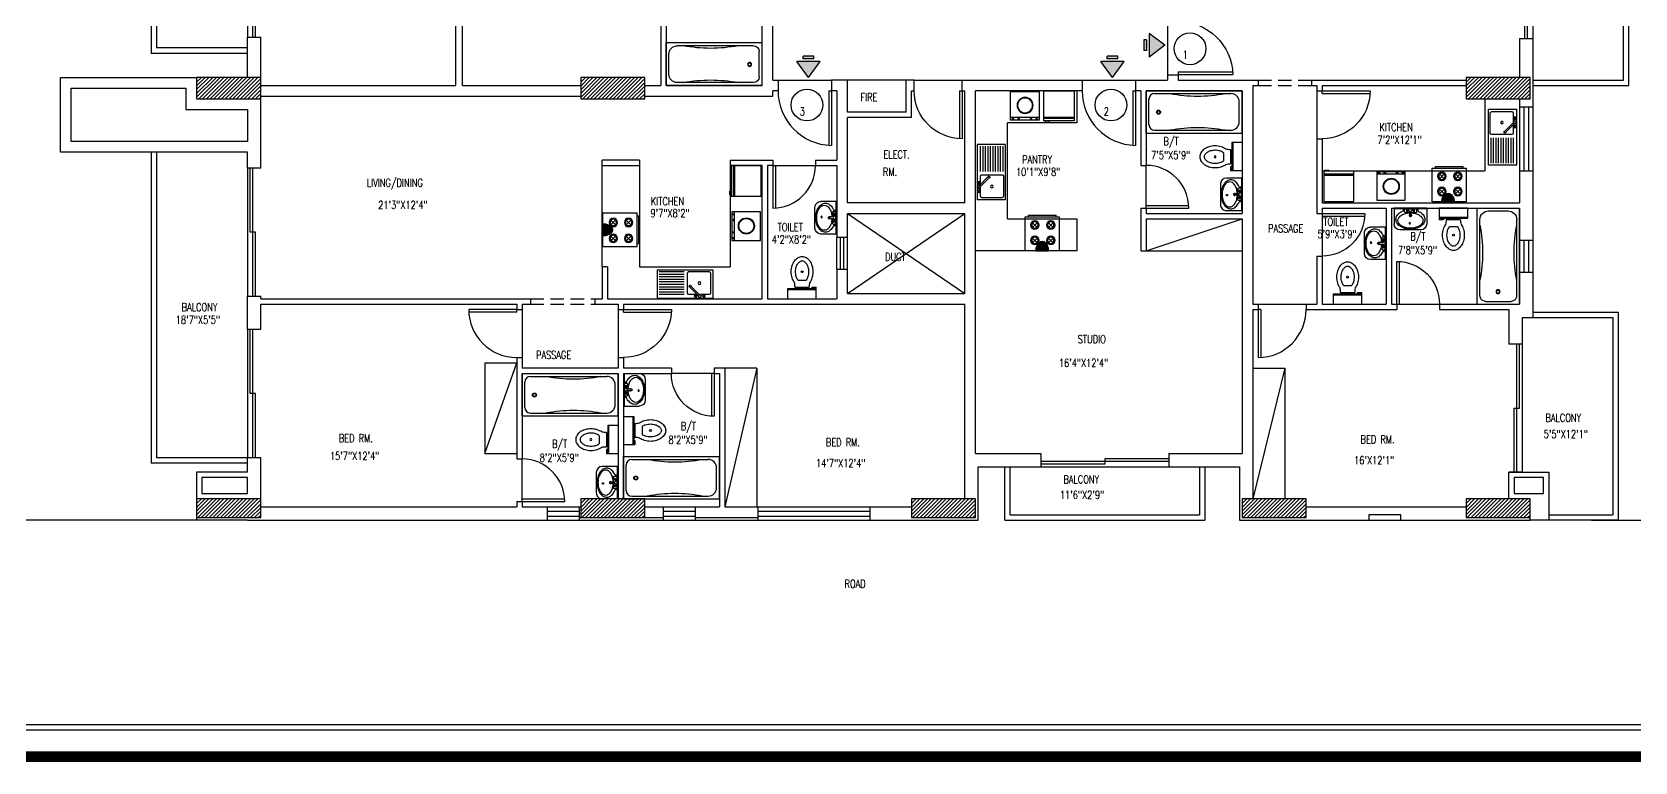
# Model space of a CAD drawing. Extents: x 5706208 to 5786773, y -2031603 to -1909573.
# Drawn here: x 5729754 to 5759804, y -1966603 to -1952926 of the extents above; entities that cross this region are included whole.
import ezdxf

# ---------------------------------------------------------------- set-up
doc = ezdxf.new("R2010")
doc.units = 0
doc.header["$LTSCALE"] = 1000
doc.header["$MEASUREMENT"] = 0
doc.linetypes.add('HIDDEN', pattern=[0.375, 0.25, -0.125])
doc.layers.get('0').update_dxf_attribs({"linetype": 'CONTINUOUS'})
for name, color, linetype in [('DOOR', 3, 'CONTINUOUS'), ('E-LIGHTING', 7, 'CONTINUOUS'), ('E-POWER', 7, 'CONTINUOUS'), ('FIXTURES', 8, 'CONTINUOUS'), ('HATCH', 254, 'CONTINUOUS'), ('STR - COLUMN', 4, 'CONTINUOUS'), ('TEXT', 2, 'CONTINUOUS'), ('WALL', 7, 'CONTINUOUS'), ('WIN', 3, 'CONTINUOUS')]:
    doc.layers.add(name, color=color, linetype=linetype)
doc.styles.add('TNR', font='romant.shx', dxfattribs={"width": 0.8})

# ---------------------------------------------------------------- blocks, each defined once
blk = doc.blocks.new('4')
at = {"color": 1}
blk.add_line((137265, 121732), (138015, 121732), dxfattribs=at)
at = {"layer": 'WIN'}
for p, q in [((137215, 121732), (137265, 121732)), ((137215, 121732), (137215, 120932)), ((137265, 121732), (137265, 120934))]:
    blk.add_line(p, q, dxfattribs=at)
blk.add_arc((137215, 121732), 800, 270, 0, dxfattribs=at)
blk = doc.blocks.new('3')
at = {"layer": 'WIN'}
for p, q in [((131530, 59527), (130630, 59527)), ((131530, 59477), (131530, 59527)), ((131530, 59477), (130631, 59477))]:
    blk.add_line(p, q, dxfattribs=at)
blk.add_arc((131530, 59527), 900, 180, 270, dxfattribs=at)
blk = doc.blocks.new('2')
at = {"layer": 'WIN'}
for p, q in [((135430, 69027), (134405, 69027)), ((135430, 69077), (134407, 69077)), ((135430, 69077), (135430, 69027))]:
    blk.add_line(p, q, dxfattribs=at)
blk.add_arc((135430, 69002), 1025, 90, 178.6024, dxfattribs=at)
blk = doc.blocks.new('A$C185C11D3')
at = {"layer": 'FIXTURES'}
for p, q in [((0, 68, 50), (0, 0, 50)), ((0, 68, 50), (30, 68, 50)), ((2, 62, 50), (2, 8, 50)), ((6, 66, 50), (24, 66, 50)), ((28, 62, 50), (28, 8, 50)), ((30, 68, 50), (30, 0, 50)), ((0, 0, 50), (30, 0, 50)), ((8, 2, 50), (22, 2, 50))]:
    blk.add_line(p, q, dxfattribs=at)
for radius in [1.42, 1.1]:
    blk.add_circle((14.8, 59.2, 50), radius, dxfattribs=at)
for centre, radius, start, end in [((6, 62, 50), 4, 90, 180), ((24, 62, 50), 4, 0, 90), ((-100.8, 31.6, 50), 104.6, 349.2564, 10.7436), ((130.8, 31.6, 50), 104.6, 169.2564, 190.7436), ((8, 8, 50), 6, 180, 270), ((22, 8, 50), 6, 270, 0)]:
    blk.add_arc(centre, radius, start, end, dxfattribs=at)
blk = doc.blocks.new('LAV-S')
for p, q in [((-293, 0), (293, 0)), ((-293, 0), (-293, -284)), ((293, 0), (293, -284)), ((-293, -13), (293, -13)), ((-46, -50), (-75, -50)), ((-61, -35), (-61, -65)), ((-36, -40), (-36, -19)), ((-15, -66), (-15, -59)), ((14, -66), (14, -59)), ((36, -40), (36, -19)), ((45, -50), (75, -50)), ((60, -35), (60, -65)), ((-185, -392), (185, -392))]:
    blk.add_line(p, q)
for points in [[(-138, -55, 0.039711), (-178, -75, 0.107049), (-240, -134, 0.150029), (-261, -203, 0.150029), (-240, -272, 0.107049), (-178, -331, 0.075298), (-99, -365, 0.06206), (0, -377, 0.06206), (99, -365, 0.075298), (178, -331, 0.107049), (240, -272, 0.150029), (261, -203, 0.150029), (240, -134, 0.107049), (178, -75, 0.045264), (132, -52, 0.053604)], [(-12, -86, 0.053604), (-90, -97, 0.075298), (-159, -126, 0.107049), (-211, -175, 0.150029), (-225, -223, 0.150029), (-211, -272, 0.107049), (-159, -321, 0.075298), (-90, -350, 0.06206), (0, -361, 0.06206), (90, -350, 0.075298), (159, -321, 0.107049), (210, -272, 0.150029), (225, -223, 0.150029), (210, -175, 0.107049), (159, -126, 0.075298), (90, -97, 0.053604), (12, -86, 0.06206)], [(-138, -55), (-138, -37, -0.161372), (-129, -13)], [(-14, -79), (-96, -79, -0.414214), (-116, -59), (-116, -39, -0.414214), (-96, -19), (90, -19, -0.414214), (110, -39)], [(110, -39), (110, -59, -0.414214), (90, -79), (13, -79, -0.414214)], [(123, -13, -0.161372), (132, -37, -0.414214)], [(132, -37), (132, -52, -0.414214)]]:
    blk.add_lwpolyline(points, format="xyb")
for centre, radius in [((-61, -50), 19.1), ((-61, -50), 14.8), ((0, -136), 14.8), ((13, -273), 12.4), ((60, -50), 19.1), ((60, -50), 14.8)]:
    blk.add_circle(centre, radius)
for centre, radius, start, end in [((-185, -284), 108, 180, 270), ((-37, -62), 22.2, 350.7967, 89.2835), ((-267, -84), 253, 348.1551, 4.1275), ((0, -136), 19.1, 157.9645, 22.0355), ((267, -84), 253, 175.8725, 191.8449), ((36, -62), 22.2, 90.7165, 189.2033), ((185, -284), 108, 270, 0)]:
    blk.add_arc(centre, radius, start, end)
blk = doc.blocks.new('A$C456860CD')
at = {"layer": 'FIXTURES'}
for p, q in [((7.1, 13.3, 50), (12.9, 13.3, 50)), ((0, 0, 50), (0, 7.3, 50)), ((0, 7.3, 50), (20, 7.3, 50)), ((0, 6.7, 50), (20, 6.7, 50)), ((0, 0, 50), (20, 0, 50)), ((4.9, 8.2, 50), (15.1, 8.2, 50)), ((17.1, 8.2, 50), (20, 8.2, 50)), ((17.1, 7.7, 50), (17.1, 8.2, 50)), ((17.1, 7.7, 50), (20, 7.7, 50)), ((20, 7.7, 50), (20, 8.2, 50)), ((20, 0, 50), (20, 7.3, 50))]:
    blk.add_line(p, q, dxfattribs=at)
at = {"layer": 'FIXTURES', "elevation": 50}
for points in [[(4.6, 11.5, -0.082549), (3, 14.9, -0.071279), (2.3, 19.2, -0.071279), (3, 23.5, -0.082773), (4.6, 26.8, -0.106766), (7.2, 29.2, -0.133376), (10, 30, -0.133376), (12.8, 29.2, -0.106766), (15.4, 26.8, -0.082773), (17, 23.5, -0.071279), (17.7, 19.2, -0.071279), (17, 14.9, -0.082549), (15.4, 11.5, -0.106766)], [(7.1, 13.3, -0.082549), (5.9, 15.7, -0.071279), (5.4, 19.2, -0.071279), (5.9, 22.6, -0.082773), (7.1, 25, -0.106766), (8.8, 26.6, -0.133376), (10, 26.9, -0.133376), (11.2, 26.6, -0.106766), (12.9, 25, -0.082773), (14.1, 22.6, -0.071279), (14.6, 19.2, -0.071279), (14.1, 15.7, -0.082549), (12.9, 13.3, -0.082549)]]:
    blk.add_lwpolyline(points, format="xyb", dxfattribs=at)
at = {"layer": 'FIXTURES'}
blk.add_circle((10, 19.2, 50), 0.682, dxfattribs=at)
for centre, radius, start, end in [((-11.4, 8.1, 50), 16.4, 0.357, 11.9908), ((31.4, 8.1, 50), 16.4, 168.0092, 179.643), ((16.6, 7.8, 50), 0.527, 260.8802, 343.437), ((18.5, 7.8, 50), 0.527, 196.563, 279.1198)]:
    blk.add_arc(centre, radius, start, end, dxfattribs=at)
blk = doc.blocks.new('A$C556A3EF4')
at = {"layer": 'FIXTURES', "linetype": 'Continuous'}
for p, q in [((0, 21.8), (0, 2.2)), ((1.2, 21.8), (0, 21.8)), ((4.9, 19.3), (9.2, 15)), ((4.9, 15), (9.2, 19.3)), ((15.7, 19.3), (20, 15)), ((15.7, 15), (20, 19.3)), ((1.2, 2.2), (0, 2.2)), ((4.9, 8), (9.2, 3.8)), ((4.9, 3.8), (9.2, 8)), ((15.7, 8), (20, 3.8)), ((15.7, 3.8), (20, 8))]:
    blk.add_line(p, q, dxfattribs=at)
blk.add_lwpolyline([(1.2, 24), (1.2, 0), (25.2, 0), (25.2, 24)], close=True, dxfattribs=at)
for centre, radius in [((7, 17.2), 3), ((7, 17.2), 2.24), ((17.8, 17.2), 3), ((17.8, 17.2), 2.24), ((7, 5.9), 3), ((7, 5.9), 2.24), ((17.8, 5.9), 3), ((17.8, 5.9), 2.24)]:
    blk.add_circle(centre, radius, dxfattribs=at)
blk = doc.blocks.new('FRIDGE')
at = {"color": 0}
for p, q in [((-550, 600), (-550, 0)), ((-550, 575), (-525, 575)), ((-525, 600), (-525, 0)), ((-550, 25), (-525, 25))]:
    blk.add_line(p, q, dxfattribs=at)
blk.add_lwpolyline([(-600, 575), (-625, 575), (-625, 500), (-600, 500)], dxfattribs=at)
blk.add_lwpolyline([(-600, 600), (0, 600), (0, 0), (-600, 0)], close=True, dxfattribs=at)
blk = doc.blocks.new('WM')
at = {"layer": 'FIXTURES', "color": 0}
blk.add_line((110, 115), (681, 115), dxfattribs=at)
blk.add_lwpolyline([(681, 65), (681, 635), (110, 635), (110, 65)], close=True, dxfattribs=at)
for centre, radius in [((390, 357), 160), ((390, 357), 148), ((158, 88), 15.9), ((272, 88), 15.9), ((519, 88), 15.9), ((633, 88), 15.9)]:
    blk.add_circle(centre, radius, dxfattribs=at)
blk = doc.blocks.new('KS-S')
at = {"color": 0}
for p, q in [((56, 612), (1161, 612)), ((56, 52), (56, 612)), ((593, 543), (91, 543)), ((593, 493), (91, 493)), ((593, 443), (91, 443)), ((593, 393), (91, 393)), ((593, 343), (91, 343)), ((658, 515), (658, 114)), ((851, 543), (686, 543)), ((870, 563), (702, 394)), ((891, 542), (724, 374)), ((840, 573), (797, 573)), ((819, 552), (819, 594)), ((1087, 543), (915, 543)), ((1006, 573), (964, 573)), ((985, 552), (985, 594)), ((1115, 114), (1115, 515)), ((1161, 52), (1161, 612)), ((56, 52), (1161, 52)), ((593, 293), (91, 293)), ((593, 243), (91, 243)), ((593, 193), (91, 193)), ((593, 143), (91, 143)), ((593, 93), (91, 93)), ((686, 86), (1087, 86))]:
    blk.add_line(p, q, dxfattribs=at)
for centre, radius in [((819, 573), 26.1), ((819, 573), 21.3), ((901, 573), 32.6), ((895, 317), 26.1), ((901, 573), 26.6), ((985, 573), 26.1), ((985, 573), 21.3)]:
    blk.add_circle(centre, radius, dxfattribs=at)
for centre, radius, start, end in [((686, 515), 28, 90, 180), ((709, 380), 21.7, 89.3249, 2.0537), ((709, 380), 15.7, 119.7441, 334.7167), ((1087, 515), 28, 0, 90), ((686, 114), 28, 180, 270), ((1087, 114), 28, 270, 0)]:
    blk.add_arc(centre, radius, start, end, dxfattribs=at)
blk = doc.blocks.new('20A-Flux Outlet')
at = {"layer": 'E-POWER', "linetype": 'Continuous'}
h = blk.add_hatch(color=210, dxfattribs=at)
edge = h.paths.add_edge_path()
edge.add_ellipse((0, 0), major_axis=(13.2, 0), ratio=0.656577, start_angle=120, end_angle=180)
edge.add_line((-13.2, 0), (-6.6, 0))
edge.add_line((-6.6, 0), (-6.6, 7.5))
edge = h.paths.add_edge_path()
edge.add_ellipse((0, 0), major_axis=(13.2, 0), ratio=0.656577, start_angle=90, end_angle=120)
edge.add_line((-6.6, 7.5), (-6.6, 0))
edge.add_line((-6.6, 0), (0, 0))
edge.add_line((0, 0), (0, 8.7))
edge = h.paths.add_edge_path()
edge.add_line((0, 0), (-6.6, 0))
edge.add_line((-6.6, 0), (-6.6, -7.5))
edge.add_ellipse((0, 0), major_axis=(13.2, 0), ratio=0.656577, start_angle=240, end_angle=270)
edge.add_line((0, -8.7), (0, 0))
edge = h.paths.add_edge_path()
edge.add_line((-6.6, 0), (-13.2, 0))
edge.add_ellipse((0, 0), major_axis=(13.2, 0), ratio=0.656577, start_angle=180, end_angle=240)
edge.add_line((-6.6, -7.5), (-6.6, 0))
at = {"layer": 'E-POWER', "color": 210, "linetype": 'Continuous'}
blk.add_line((0, -8.7), (0, 8.7), dxfattribs=at)
at = {"layer": 'E-POWER', "color": 210, "linetype": 'Continuous', "extrusion": (0, 0, -1)}
blk.add_ellipse((0, 0), major_axis=(13.2, 0), ratio=0.656577, start_param=1.570796, end_param=4.712389, dxfattribs=at)

msp = doc.modelspace()

# ---------------------------------------------------------------- hatches: boundary and pattern name
at = {"layer": 'STR - COLUMN'}
h = msp.add_hatch(dxfattribs=at)
h.set_pattern_fill('ANSI31', color=8, scale=400)
h.set_pattern_definition([(45, (382226.04, -396113.856), (-35.35533906, 35.35533906), [])])
h.paths.add_polyline_path([(5732839.5, -1954174.8), (5732839.5, -1953774.8), (5734039.5, -1953774.8), (5734039.5, -1954174.8)])
h = msp.add_hatch(dxfattribs=at)
h.set_pattern_fill('ANSI31', color=8, scale=400)
h.set_pattern_definition([(45, (389426.04, -396117.8), (-35.35533906, 35.35533906), [])])
h.paths.add_polyline_path([(5740039.5, -1954178.7), (5740039.5, -1953778.7), (5741239.5, -1953778.7), (5741239.5, -1954178.7)])
h = msp.add_hatch(dxfattribs=at)
h.set_pattern_fill('ANSI31', color=8, scale=400)
h.set_pattern_definition([(45, (406026.04, -396113.856), (-35.35533906, 35.35533906), [])])
h.paths.add_polyline_path([(5756639.5, -1954174.8), (5756639.5, -1953774.8), (5757839.5, -1953774.8), (5757839.5, -1954174.8)])
h = msp.add_hatch(dxfattribs=at)
h.set_pattern_fill('ANSI31', color=8, scale=400)
h.set_pattern_definition([(45, (382226.04, -404013.856), (-35.35533906, 35.35533906), [])])
h.paths.add_polyline_path([(5732839.5, -1962024.8), (5732839.5, -1961674.8), (5734039.5, -1961674.8), (5734039.5, -1962024.8)])
h = msp.add_hatch(dxfattribs=at)
h.set_pattern_fill('ANSI31', color=8, scale=400)
h.set_pattern_definition([(45, (389426.04, -404013.856), (-35.35533906, 35.35533906), [])])
h.paths.add_polyline_path([(5740039.5, -1962024.8), (5740039.5, -1961674.8), (5741239.5, -1961674.8), (5741239.5, -1962024.8)])
h = msp.add_hatch(dxfattribs=at)
h.set_pattern_fill('ANSI31', color=8, scale=400)
h.set_pattern_definition([(45, (395626.04, -404013.856), (-35.35533906, 35.35533906), [])])
h.paths.add_polyline_path([(5746239.5, -1962024.8), (5746239.5, -1961674.8), (5747439.5, -1961674.8), (5747439.5, -1962024.8)])
h = msp.add_hatch(dxfattribs=at)
h.set_pattern_fill('ANSI31', color=8, scale=400)
h.set_pattern_definition([(45, (401826.04, -404013.856), (-35.35533906, 35.35533906), [])])
h.paths.add_polyline_path([(5752439.5, -1962024.8), (5752439.5, -1961674.8), (5753639.5, -1961674.8), (5753639.5, -1962024.8)])
h = msp.add_hatch(dxfattribs=at)
h.set_pattern_fill('ANSI31', color=8, scale=400)
h.set_pattern_definition([(45, (406026.04, -404013.856), (-35.35533906, 35.35533906), [])])
h.paths.add_polyline_path([(5756639.5, -1962024.8), (5756639.5, -1961674.8), (5757839.5, -1961674.8), (5757839.5, -1962024.8)])
at = {"layer": 'WIN'}
h = msp.add_hatch(color=8, dxfattribs=at)
h.paths.add_polyline_path([(5750987.1, -1953172.7), (5750694.6, -1952951.4), (5750694.6, -1953393.9)])
h.paths.add_polyline_path([(5750644.6, -1953272.7), (5750644.6, -1953072.7), (5750594.6, -1953072.7), (5750594.6, -1953272.7)])
h = msp.add_hatch(color=8, dxfattribs=at)
h.paths.add_polyline_path([(5744309.3, -1953772.3), (5744530.6, -1953479.8), (5744088.1, -1953479.8)])
h.paths.add_polyline_path([(5744209.3, -1953429.8), (5744409.3, -1953429.8), (5744409.3, -1953379.8), (5744209.3, -1953379.8)])
h = msp.add_hatch(color=8, dxfattribs=at)
h.paths.add_polyline_path([(5750009.3, -1953772.3), (5750230.6, -1953479.8), (5749788.1, -1953479.8)])
h.paths.add_polyline_path([(5749909.3, -1953429.8), (5750109.3, -1953429.8), (5750109.3, -1953379.8), (5749909.3, -1953379.8)])

# ---------------------------------------------------------------- linework, layer by layer
at = {"color": 8}
for p, q in [((5759589.5, -1953824.8), (5759589.5, -1949874.8)), ((5759689.5, -1953924.8), (5759689.5, -1949874.8)), ((5731989.5, -1950124.8), (5731989.5, -1953324.7)), ((5732089.5, -1950124.8), (5732089.5, -1953224.7)), ((5751039.5, -1952724.8), (5751039.5, -1953724.8)), ((5733789.5, -1953224.7), (5732089.5, -1953224.7)), ((5733789.5, -1953324.7), (5731989.5, -1953324.7)), ((5757889.5, -1953824.8), (5759589.5, -1953824.8)), ((5757889.5, -1953924.8), (5759689.5, -1953924.8)), ((5731989.5, -1955174.8), (5731989.5, -1961001.5)), ((5732089.5, -1955174.8), (5732089.5, -1960901.5)), ((5757889.5, -1958174.8), (5759489.5, -1958174.8)), ((5757889.5, -1958274.8), (5759389.5, -1958274.8)), ((5759389.5, -1958274.8), (5759389.5, -1961974.8)), ((5759489.5, -1958174.8), (5759489.5, -1962074.8)), ((5733789.5, -1961001.5), (5731989.5, -1961001.5)), ((5733789.5, -1960901.5), (5732089.5, -1960901.5)), ((5747989.5, -1962074.8), (5747989.5, -1961074.8)), ((5748089.5, -1961974.8), (5748089.5, -1961074.8)), ((5751639.5, -1961074.8), (5751639.5, -1961974.8)), ((5751739.5, -1961074.8), (5751739.5, -1962074.8)), ((5747989.5, -1962074.8), (5751739.5, -1962074.8)), ((5748089.5, -1961974.8), (5751639.5, -1961974.8)), ((5758189.5, -1961974.8), (5759389.5, -1961974.8)), ((5759489.5, -1962074.8), (5758189.5, -1962074.8))]:
    msp.add_line(p, q, dxfattribs=at)
at = {"color": 3, "linetype": 'Continuous'}
msp.add_line((5706910, -1965900.4), (5775736.2, -1965900.4), dxfattribs=at)
at = {"color": 7, "linetype": 'Continuous', "const_width": 200.7}
msp.add_lwpolyline([(5706308.1, -1966502.3), (5786672.2, -1966502.3), (5786672.2, -1909673.4), (5706308.1, -1909673.4)], close=True, dxfattribs=at)
at = {"color": 3, "linetype": 'Continuous'}
msp.add_lwpolyline([(5706809.7, -1966000.7), (5786170.5, -1966000.7), (5786170.5, -1910175.1), (5706809.7, -1910175.1)], close=True, dxfattribs=at)
at = {"color": 8}
for centre in [(5751463.3, -1953238.9), (5744280.9, -1954293.1), (5749980.9, -1954293.1)]:
    msp.add_circle(centre, 298.4, dxfattribs=at)
at = {"layer": 'HATCH', "color": 41, "true_color": 0xffd4a8}
for p, q in [((5753839.5, -1954024.8), (5753839.5, -1954924.8)), ((5752739.5, -1958024.8), (5753639.5, -1958024.8))]:
    msp.add_line(p, q, dxfattribs=at)
at = {"layer": 'HATCH', "color": 51, "true_color": 0xf6f5b1}
for p, q in [((5738939.5, -1958124.8), (5738939.5, -1959024.8)), ((5740739.5, -1958124.8), (5740739.5, -1959024.8))]:
    msp.add_line(p, q, dxfattribs=at)
at = {"layer": 'STR - COLUMN', "ltscale": 0.1}
for points in [[(5734039.5, -1953774.8), (5732839.5, -1953774.8), (5732839.5, -1954174.8), (5734039.5, -1954174.8), (5734039.5, -1953774.8)], [(5741239.5, -1953778.7), (5740039.5, -1953778.7), (5740039.5, -1954178.7), (5741239.5, -1954178.7), (5741239.5, -1953778.7)], [(5757839.5, -1953774.8), (5756639.5, -1953774.8), (5756639.5, -1954174.8), (5757839.5, -1954174.8), (5757839.5, -1953774.8)], [(5734039.5, -1961674.8), (5732839.5, -1961674.8), (5732839.5, -1962024.8), (5734039.5, -1962024.8), (5734039.5, -1961674.8)], [(5741239.5, -1961674.8), (5740039.5, -1961674.8), (5740039.5, -1962024.8), (5741239.5, -1962024.8), (5741239.5, -1961674.8)], [(5747439.5, -1961674.8), (5746239.5, -1961674.8), (5746239.5, -1962024.8), (5747439.5, -1962024.8), (5747439.5, -1961674.8)], [(5753639.5, -1961674.8), (5752439.5, -1961674.8), (5752439.5, -1962024.8), (5753639.5, -1962024.8), (5753639.5, -1961674.8)], [(5757839.5, -1961674.8), (5756639.5, -1961674.8), (5756639.5, -1962024.8), (5757839.5, -1962024.8), (5757839.5, -1961674.8)]]:
    msp.add_lwpolyline(points, dxfattribs=at)
at = {"layer": 'WALL', "color": 8}
for p, q in [((5757889.5, -1949874.8), (5757889.5, -1954324.8)), ((5737696.5, -1953924.8), (5737696.5, -1950124.8)), ((5737823.5, -1953924.8), (5737823.5, -1950124.8)), ((5733789.5, -1950624.7), (5733789.5, -1953024.7)), ((5741539.5, -1951324.8), (5741539.5, -1953924.8)), ((5741639.5, -1951424.8), (5741639.5, -1953924.8)), ((5743439.5, -1953924.8), (5743439.5, -1951424.8)), ((5743639.5, -1953824.8), (5743639.5, -1951224.8)), ((5733789.5, -1953024.7), (5734039.5, -1953024.7)), ((5733789.5, -1953774.8), (5733789.5, -1953024.7)), ((5734039.5, -1955474.8), (5734039.5, -1953024.7)), ((5757639.5, -1953049.8), (5757639.5, -1953774.8)), ((5757639.5, -1953049.8), (5757889.5, -1953049.8)), ((5743639.5, -1953824.8), (5743739.5, -1953824.8)), ((5743739.5, -1953824.8), (5743739.5, -1954024.8)), ((5743739.5, -1953824.8), (5744739.5, -1953824.8)), ((5744739.5, -1953824.8), (5744739.5, -1954024.8)), ((5745039.5, -1953824.8), (5744739.5, -1953824.8)), ((5745039.5, -1954424.8), (5745039.5, -1953824.8)), ((5746139.5, -1953824.8), (5745039.5, -1953824.8)), ((5746289.5, -1953824.8), (5746139.5, -1953824.8)), ((5746139.5, -1954424.8), (5746139.5, -1953824.8)), ((5746289.5, -1954024.8), (5746289.5, -1953824.8)), ((5746289.5, -1953824.8), (5747189.5, -1953824.8)), ((5747189.5, -1954024.8), (5747189.5, -1953824.8)), ((5747189.5, -1953824.8), (5749439.5, -1953824.8)), ((5749439.5, -1953824.8), (5749439.5, -1954024.8)), ((5749439.5, -1953824.8), (5750439.5, -1953824.8)), ((5750439.5, -1953824.8), (5750439.5, -1954024.8)), ((5750439.5, -1953824.8), (5751039.5, -1953824.8)), ((5751039.5, -1953724.8), (5751239.5, -1953724.8)), ((5751039.5, -1953724.8), (5751039.5, -1953824.8)), ((5751239.5, -1953724.8), (5751239.5, -1953824.8)), ((5751239.5, -1953824.8), (5752739.5, -1953824.8)), ((5752739.5, -1953824.8), (5752739.5, -1953924.8)), ((5753739.5, -1953824.8), (5753739.5, -1953924.8)), ((5753739.5, -1953824.8), (5756639.5, -1953824.8)), ((5734039.5, -1953924.8), (5737696.5, -1953924.8)), ((5734039.5, -1954124.8), (5740039.5, -1954124.8)), ((5737823.5, -1953924.8), (5740039.5, -1953924.8)), ((5741239.5, -1953924.8), (5741539.5, -1953924.8)), ((5741239.5, -1954124.8), (5743639.5, -1954124.8)), ((5741639.5, -1953924.8), (5743439.5, -1953924.8)), ((5743639.5, -1954124.8), (5743639.5, -1954024.8)), ((5743739.5, -1954024.8), (5743639.5, -1954024.8)), ((5744839.5, -1954024.8), (5744739.5, -1954024.8)), ((5744839.5, -1954024.8), (5744839.5, -1955324.8)), ((5746239.5, -1954024.8), (5746289.5, -1954024.8)), ((5746239.5, -1954524.8), (5746239.5, -1954024.8)), ((5747189.5, -1954024.8), (5747239.5, -1954024.8)), ((5747239.5, -1956124.8), (5747239.5, -1954024.8)), ((5747439.5, -1960824.8), (5747439.5, -1954024.8)), ((5749439.5, -1954024.8), (5747439.5, -1954024.8)), ((5749339.5, -1954024.8), (5749339.5, -1954624.8)), ((5750539.5, -1954024.8), (5750439.5, -1954024.8)), ((5750539.5, -1954024.8), (5750539.5, -1955424.8)), ((5750639.5, -1954024.8), (5750639.5, -1955424.8)), ((5752439.5, -1954024.8), (5750639.5, -1954024.8)), ((5752439.5, -1954024.8), (5752439.5, -1956324.8)), ((5752639.5, -1953924.8), (5752639.5, -1958024.8)), ((5752639.5, -1953924.8), (5752739.5, -1953924.8)), ((5753739.5, -1953924.8), (5753839.5, -1953924.8)), ((5753839.5, -1953924.8), (5753839.5, -1954024.8)), ((5753839.5, -1954024.8), (5753939.5, -1954024.8)), ((5753939.5, -1953924.8), (5753939.5, -1954024.8)), ((5753939.5, -1953924.8), (5756639.5, -1953924.8)), ((5746139.5, -1954424.8), (5745039.5, -1954424.8)), ((5756989.5, -1954174.8), (5756989.5, -1955524.8)), ((5757639.5, -1954174.8), (5757639.5, -1954324.8)), ((5757639.5, -1954324.8), (5757889.5, -1954324.8)), ((5746239.5, -1954524.8), (5745039.5, -1954524.8)), ((5745039.5, -1956124.8), (5745039.5, -1954524.8)), ((5748039.5, -1956424.8), (5748039.5, -1954624.8)), ((5749339.5, -1954624.8), (5748039.5, -1954624.8)), ((5753839.5, -1954924.8), (5753839.5, -1956324.8)), ((5753839.5, -1954924.8), (5753939.5, -1954924.8)), ((5753939.5, -1954924.8), (5753939.5, -1956124.8)), ((5733789.5, -1955474.8), (5733789.5, -1955174.8)), ((5741139.5, -1955324.8), (5740439.5, -1955324.8)), ((5740439.5, -1957324.8), (5740439.5, -1955324.8)), ((5741139.5, -1955324.8), (5741139.5, -1957324.8)), ((5742839.5, -1955324.8), (5743639.5, -1955324.8)), ((5742839.5, -1955324.8), (5742839.5, -1957324.8)), ((5743639.5, -1955324.8), (5743639.5, -1955424.8)), ((5744439.5, -1955324.8), (5744839.5, -1955324.8)), ((5744439.5, -1955324.8), (5744439.5, -1955424.8)), ((5734039.5, -1955474.8), (5733789.5, -1955474.8)), ((5734039.5, -1955474.8), (5733789.5, -1955474.8)), ((5733789.5, -1955474.8), (5733789.5, -1957874.8)), ((5740439.5, -1955424.8), (5741139.5, -1955424.8)), ((5743439.5, -1955424.8), (5742839.5, -1955424.8)), ((5743439.5, -1957924.8), (5743439.5, -1955424.8)), ((5743539.5, -1955424.8), (5743539.5, -1957924.8)), ((5743639.5, -1955424.8), (5743539.5, -1955424.8)), ((5744439.5, -1955424.8), (5744839.5, -1955424.8)), ((5744839.5, -1955424.8), (5744839.5, -1956774.5)), ((5750539.5, -1955424.8), (5750639.5, -1955424.8)), ((5753939.5, -1955524.8), (5756989.5, -1955524.8)), ((5757639.5, -1955524.8), (5757639.5, -1956124.8)), ((5757639.5, -1955524.8), (5757889.5, -1955524.8)), ((5757889.5, -1955524.8), (5757889.5, -1956824.8)), ((5747239.5, -1956124.8), (5745039.5, -1956124.8)), ((5750539.5, -1956224.8), (5750539.5, -1957024.8)), ((5750539.5, -1956224.8), (5750639.5, -1956224.8)), ((5750639.5, -1956224.8), (5750639.5, -1956324.8)), ((5753939.5, -1956124.8), (5757639.5, -1956124.8)), ((5753939.5, -1956224.8), (5755139.5, -1956224.8)), ((5753939.5, -1956224.8), (5753939.5, -1956324.8)), ((5755139.5, -1956224.8), (5755139.5, -1958024.8)), ((5755239.5, -1956224.8), (5757639.5, -1956224.8)), ((5755239.5, -1956224.8), (5755239.5, -1958024.8)), ((5757639.5, -1956224.8), (5757639.5, -1956824.8)), ((5745039.5, -1956774.5), (5745039.5, -1956324.8)), ((5745039.5, -1956324.8), (5747239.5, -1956324.8)), ((5745039.5, -1957824.3), (5747239.5, -1956324.8)), ((5745039.5, -1956324.8), (5747239.5, -1957824.8)), ((5747239.5, -1957824.8), (5747239.5, -1956324.8)), ((5748039.5, -1956424.8), (5749339.5, -1956424.8)), ((5749339.5, -1956424.8), (5749339.5, -1957024.8)), ((5750639.5, -1956324.8), (5752439.5, -1956324.8)), ((5750639.5, -1956424.8), (5750639.5, -1957024.8)), ((5750639.5, -1956424.8), (5752439.5, -1956424.8)), ((5750639.5, -1957024.8), (5752439.5, -1956424.8)), ((5752439.5, -1956424.8), (5752439.5, -1960824.8)), ((5753839.5, -1956324.8), (5753939.5, -1956324.8)), ((5745039.5, -1956774.5), (5744839.5, -1956774.5)), ((5757639.5, -1956824.8), (5757889.5, -1956824.8)), ((5749339.5, -1957024.8), (5747439.5, -1957024.8)), ((5750539.5, -1957024.8), (5752439.5, -1957024.8)), ((5753839.5, -1957124.8), (5753939.5, -1957124.8)), ((5753839.5, -1957124.8), (5753839.5, -1958024.8)), ((5753939.5, -1957124.8), (5753939.5, -1958024.8)), ((5740439.5, -1957324.8), (5740439.5, -1957924.8)), ((5740539.5, -1957324.8), (5740439.5, -1957324.8)), ((5740539.5, -1957324.8), (5740539.5, -1957924.8)), ((5741139.5, -1957324.8), (5742839.5, -1957324.8)), ((5744839.5, -1957374.5), (5744839.5, -1957924.3)), ((5745039.5, -1957374.5), (5744839.5, -1957374.5)), ((5745039.5, -1957824.3), (5745039.5, -1957374.5)), ((5757639.5, -1957424.8), (5757639.5, -1958024.8)), ((5757639.5, -1957424.8), (5757889.5, -1957424.8)), ((5757889.5, -1957424.8), (5757889.5, -1958274.8)), ((5733789.5, -1958501.5), (5733789.5, -1957874.8)), ((5733789.5, -1957874.8), (5734039.5, -1957874.8)), ((5734039.5, -1957924.8), (5734039.5, -1957874.8)), ((5734039.5, -1957924.8), (5739101.1, -1957924.8)), ((5734039.5, -1958501.5), (5734039.5, -1958024.8)), ((5734039.5, -1958024.8), (5738839.5, -1958024.8)), ((5738839.5, -1958024.8), (5738839.5, -1958124.8)), ((5738939.5, -1958024.8), (5738939.5, -1958124.8)), ((5738939.5, -1958024.8), (5739101.1, -1958024.8)), ((5739101.1, -1957924.8), (5739101.1, -1958024.8)), ((5740301.1, -1957924.8), (5740439.5, -1957924.8)), ((5740301.1, -1957924.8), (5740301.1, -1958024.8)), ((5740301.1, -1958024.8), (5740739.5, -1958024.8)), ((5740539.5, -1957924.8), (5743439.5, -1957924.8)), ((5740739.5, -1958024.8), (5740739.5, -1958124.8)), ((5740839.5, -1958024.8), (5747239.5, -1958024.8)), ((5740839.5, -1958024.8), (5740839.5, -1958124.8)), ((5743539.5, -1957924.8), (5744839, -1957924.8)), ((5744839, -1957924.8), (5744839.5, -1957924.3)), ((5745039.5, -1957824.3), (5745040, -1957824.8)), ((5745040, -1957824.8), (5747239.5, -1957824.8)), ((5747239.5, -1961674.8), (5747239.5, -1958024.8)), ((5752639.5, -1958024.8), (5752739.5, -1958024.8)), ((5752739.5, -1958024.8), (5752739.5, -1958124.8)), ((5753639.5, -1958024.8), (5753839.5, -1958024.8)), ((5753639.5, -1958024.8), (5753639.5, -1958124.8)), ((5753939.5, -1958024.8), (5755139.5, -1958024.8)), ((5755239.5, -1958024.8), (5755339.5, -1958024.8)), ((5755339.5, -1958024.8), (5755339.5, -1958124.8)), ((5756139.5, -1958024.8), (5757639.5, -1958024.8)), ((5756139.5, -1958024.8), (5756139.5, -1958124.8)), ((5738839.5, -1958124.8), (5738939.5, -1958124.8)), ((5740739.5, -1958124.8), (5740839.5, -1958124.8)), ((5752639.5, -1958124.8), (5752739.5, -1958124.8)), ((5752639.5, -1958124.8), (5752639.5, -1961674.8)), ((5753639.5, -1958124.8), (5755339.5, -1958124.8)), ((5756139.5, -1958124.8), (5757439.5, -1958124.8)), ((5757439.5, -1958124.8), (5757439.5, -1958774.8)), ((5757689.5, -1958274.8), (5757889.5, -1958274.8)), ((5757689.5, -1958274.8), (5757689.5, -1961174.8)), ((5734039.5, -1958501.5), (5733789.5, -1958501.5)), ((5734039.5, -1958501.5), (5733789.5, -1958501.5)), ((5733789.5, -1958501.5), (5733789.5, -1960901.5)), ((5757689.5, -1958774.8), (5757439.5, -1958774.8)), ((5738239.5, -1959124.8), (5738239.5, -1960824.8)), ((5738239.5, -1959124.8), (5738839.5, -1959124.8)), ((5738239.5, -1960824.8), (5738839.5, -1959124.8)), ((5738839.5, -1959024.8), (5738839.5, -1960924.8)), ((5738839.5, -1959024.8), (5738939.5, -1959024.8)), ((5738939.5, -1959024.8), (5738939.5, -1959224.8)), ((5740739.5, -1959224.8), (5738939.5, -1959224.8)), ((5740739.5, -1959024.8), (5740739.5, -1959224.8)), ((5740739.5, -1959024.8), (5740839.5, -1959024.8)), ((5740839.5, -1959024.8), (5740839.5, -1959224.8)), ((5741739.5, -1959224.8), (5740839.5, -1959224.8)), ((5741739.5, -1959224.8), (5741739.5, -1959324.8)), ((5743339.5, -1959224.8), (5742539.5, -1959224.8)), ((5742539.5, -1959224.8), (5742539.5, -1959324.8)), ((5742739.5, -1959224.8), (5742739.5, -1961824.8)), ((5743339.5, -1959224.8), (5742739.5, -1961824.8)), ((5743339.5, -1959224.8), (5743339.5, -1961824.8)), ((5752639.5, -1959224.8), (5753239.5, -1959224.8)), ((5753239.5, -1959224.8), (5752639.5, -1961674.8)), ((5753239.5, -1959224.8), (5753239.5, -1961674.8)), ((5738939.5, -1959324.8), (5740739.5, -1959324.8)), ((5738939.5, -1959324.8), (5738939.5, -1960924.8)), ((5740739.5, -1959324.8), (5740739.5, -1961674.8)), ((5740839.5, -1959324.8), (5740839.5, -1961674.8)), ((5740839.5, -1959324.8), (5741739.5, -1959324.8)), ((5742539.5, -1959324.8), (5742639.5, -1959324.8)), ((5742639.5, -1959324.8), (5742639.5, -1961824.8)), ((5733789.5, -1961174.8), (5733789.5, -1960901.5)), ((5734039.5, -1960901.5), (5733789.5, -1960901.5)), ((5734039.5, -1962024.8), (5734039.5, -1960901.5)), ((5738239.5, -1960824.8), (5738839.5, -1960824.8)), ((5738839.5, -1960924.8), (5738939.5, -1960924.8)), ((5747439.5, -1960824.8), (5748664.5, -1960824.8)), ((5748664.5, -1960824.8), (5748664.5, -1961074.8)), ((5751064.5, -1960824.8), (5752439.5, -1960824.8)), ((5751064.5, -1960824.8), (5751064.5, -1961074.8)), ((5747489.5, -1961074.8), (5748664.5, -1961074.8)), ((5747489.5, -1962074.8), (5747489.5, -1961074.8)), ((5748664.5, -1961074.8), (5751064.5, -1961074.8)), ((5751064.5, -1961074.8), (5752389.5, -1961074.8)), ((5752389.5, -1961074.8), (5752389.5, -1962074.8)), ((5757689.5, -1961174.8), (5757439.5, -1961174.8)), ((5759489.5, -1961174.8), (5759489.5, -1961674.8)), ((5734039.5, -1961824.8), (5738839.5, -1961824.8)), ((5738839.5, -1961724.8), (5738939.5, -1961724.8)), ((5738839.5, -1961724.8), (5738839.5, -1961824.8)), ((5738939.5, -1961724.8), (5738939.5, -1961824.8)), ((5738939.5, -1961824.8), (5739414.5, -1961824.8)), ((5739414.5, -1962074.8), (5739414.5, -1961824.8)), ((5740014.5, -1961824.8), (5740039.5, -1961824.8)), ((5740014.5, -1962024.8), (5740014.5, -1961824.8)), ((5741239.5, -1961824.8), (5741589.5, -1961824.8)), ((5741589.5, -1962024.8), (5741589.5, -1961824.8)), ((5742189.5, -1961824.8), (5742639.5, -1961824.8)), ((5742189.5, -1962024.8), (5742189.5, -1961824.8)), ((5742739.5, -1961824.8), (5743364.5, -1961824.8)), ((5743364.5, -1962024.8), (5743364.5, -1961824.8)), ((5745464.5, -1961824.8), (5746239.5, -1961824.8)), ((5745464.5, -1962074.8), (5745464.5, -1961824.8)), ((5753639.5, -1961824.8), (5756639.5, -1961824.8)), ((5733789.5, -1962074.8), (5732839.5, -1962074.8)), ((5733789.5, -1962074.8), (5739414.5, -1962074.8)), ((5740014.5, -1962024.8), (5741589.5, -1962024.8)), ((5742189.5, -1962024.8), (5743364.5, -1962024.8)), ((5745464.5, -1962074.8), (5747489.5, -1962074.8)), ((5752389.5, -1962074.8), (5757839.5, -1962074.8))]:
    msp.add_line(p, q, dxfattribs=at)
at = {"layer": 'WALL', "color": 1}
for p, q in [((5732839.5, -1962074.8), (5728339.5, -1962074.8)), ((5758989.5, -1962074.8), (5773940.8, -1962074.8))]:
    msp.add_line(p, q, dxfattribs=at)
at = {"layer": 'WALL', "color": 8}
for points in [[(5733789.5, -1955174.8), (5730289.5, -1955174.8), (5730289.5, -1953774.8), (5732839.5, -1953774.8)], [(5733789.5, -1961174.8), (5732839.5, -1961174.8), (5732839.5, -1962074.8)], [(5755414.5, -1962074.8), (5755414.5, -1961974.8), (5754814.5, -1961974.8), (5754814.5, -1962074.8)]]:
    msp.add_lwpolyline(points, dxfattribs=at)
for points in [[(5733789.5, -1954974.8), (5730489.5, -1954974.8), (5730489.5, -1953974.8), (5732639.5, -1953974.8), (5732639.5, -1954374.8), (5733789.5, -1954374.8)], [(5733789.5, -1961274.8), (5732939.5, -1961274.8), (5732939.5, -1961574.8), (5733789.5, -1961574.8)], [(5757439.5, -1961674.8), (5757439.5, -1961174.8), (5758189.5, -1961174.8), (5758189.5, -1962074.8), (5757839.5, -1962074.8), (5757839.5, -1961674.8)], [(5758089.5, -1961274.8), (5757539.5, -1961274.8), (5757539.5, -1961574.8), (5758089.5, -1961574.8)]]:
    msp.add_lwpolyline(points, close=True, dxfattribs=at)
at = {"layer": 'WIN', "color": 8}
for p, q in [((5733889.5, -1953024.7), (5733889.5, -1950624.7)), ((5757789.5, -1953049.8), (5757789.5, -1950649.8)), ((5733939.5, -1953024.7), (5733939.5, -1951824.7)), ((5757739.5, -1953049.8), (5757739.5, -1951849.8)), ((5750594.6, -1953072.7), (5750594.6, -1953272.7)), ((5750644.6, -1953072.7), (5750594.6, -1953072.7)), ((5750644.6, -1953072.7), (5750644.6, -1953272.7)), ((5750694.6, -1952951.4), (5750694.6, -1953393.9)), ((5750989.6, -1953172.7), (5750694.6, -1952951.4)), ((5750989.6, -1953172.7), (5750694.6, -1953393.9)), ((5744530.6, -1953479.8), (5744088.1, -1953479.8)), ((5744309.3, -1953774.8), (5744088.1, -1953479.8)), ((5744209.3, -1953429.8), (5744209.3, -1953379.8)), ((5744409.3, -1953379.8), (5744209.3, -1953379.8)), ((5744409.3, -1953429.8), (5744209.3, -1953429.8)), ((5744309.3, -1953774.8), (5744530.6, -1953479.8)), ((5744409.3, -1953429.8), (5744409.3, -1953379.8)), ((5750230.6, -1953479.8), (5749788.1, -1953479.8)), ((5750008.3, -1953774.8), (5749788.1, -1953479.8)), ((5749909.3, -1953429.8), (5749909.3, -1953379.8)), ((5750109.3, -1953379.8), (5749909.3, -1953379.8)), ((5750109.3, -1953429.8), (5749909.3, -1953429.8)), ((5750008.3, -1953774.8), (5750230.6, -1953479.8)), ((5750109.3, -1953429.8), (5750109.3, -1953379.8)), ((5750644.6, -1953272.7), (5750594.6, -1953272.7)), ((5757639.5, -1954324.8), (5757639.5, -1955524.8)), ((5757719.5, -1954324.8), (5757719.5, -1955524.8)), ((5757809.5, -1954324.8), (5757809.5, -1955524.8)), ((5757889.5, -1954324.8), (5757889.5, -1955524.8)), ((5733839.5, -1956674.8), (5733839.5, -1955474.8)), ((5733889.5, -1957874.8), (5733889.5, -1955474.8)), ((5733939.5, -1956674.8), (5733839.5, -1956674.8)), ((5733939.5, -1957874.8), (5733939.5, -1956674.8)), ((5744839.5, -1957374.5), (5744839.5, -1956774.5)), ((5744909.5, -1957374.5), (5744909.5, -1956774.5)), ((5744969.5, -1957374.5), (5744969.5, -1956774.5)), ((5745039.5, -1957374.5), (5745039.5, -1956774.5)), ((5757639.5, -1956824.8), (5757639.5, -1957424.8)), ((5757719.5, -1956824.8), (5757719.5, -1957424.8)), ((5757809.5, -1956824.8), (5757809.5, -1957424.8)), ((5757889.5, -1956824.8), (5757889.5, -1957424.8)), ((5733839.5, -1959701.5), (5733839.5, -1958501.5)), ((5733889.5, -1960901.5), (5733889.5, -1958501.5)), ((5757589.5, -1961174.8), (5757589.5, -1958774.8)), ((5757639.5, -1959974.8), (5757639.5, -1958774.8)), ((5733939.5, -1959701.5), (5733839.5, -1959701.5)), ((5733939.5, -1960901.5), (5733939.5, -1959701.5)), ((5757539.5, -1959974.8), (5757639.5, -1959974.8)), ((5757539.5, -1961174.8), (5757539.5, -1959974.8)), ((5751064.5, -1960974.8), (5748664.5, -1960974.8)), ((5749864.5, -1961024.8), (5748664.5, -1961024.8)), ((5749864.5, -1960924.8), (5749864.5, -1961024.8)), ((5751064.5, -1960924.8), (5749864.5, -1960924.8)), ((5739414.5, -1961824.8), (5740014.5, -1961824.8)), ((5739414.5, -1961904.8), (5740014.5, -1961904.8)), ((5741589.5, -1961824.8), (5742189.5, -1961824.8)), ((5741589.5, -1961904.8), (5742189.5, -1961904.8)), ((5743364.5, -1961824.8), (5745464.5, -1961824.8)), ((5743364.5, -1961904.8), (5745464.5, -1961904.8)), ((5739414.5, -1961994.8), (5740014.5, -1961994.8)), ((5739414.5, -1962074.8), (5740014.5, -1962074.8)), ((5740014.5, -1962074.8), (5740014.5, -1962024.8)), ((5740014.5, -1962074.8), (5741589.5, -1962074.8)), ((5741589.5, -1961994.8), (5742189.5, -1961994.8)), ((5741589.5, -1962074.8), (5741589.5, -1962024.8)), ((5741589.5, -1962074.8), (5742189.5, -1962074.8)), ((5742189.5, -1962074.8), (5742189.5, -1962024.8)), ((5742189.5, -1962074.8), (5745464.5, -1962074.8)), ((5743364.5, -1961994.8), (5745464.5, -1961994.8)), ((5743364.5, -1962074.8), (5743364.5, -1962024.8))]:
    msp.add_line(p, q, dxfattribs=at)
at = {"layer": 'WIN', "color": 8, "linetype": 'HIDDEN'}
for p, q in [((5752739.5, -1953824.8), (5753739.5, -1953824.8)), ((5752739.5, -1953924.8), (5753739.5, -1953924.8)), ((5739101.1, -1957924.8), (5740301.1, -1957924.8)), ((5739101.1, -1958024.8), (5740739.5, -1958024.8))]:
    msp.add_line(p, q, dxfattribs=at)

# ---------------------------------------------------------------- block references
at = {"layer": 'DOOR', "xscale": -1}
for name, p in [('2', (5886669.2, -2022751.4)), ('3', (5885469.2, -2013551.4)), ('3', (5872369.2, -2017651.4)), ('4', (5879754.5, -2081057.3))]:
    msp.add_blockref(name, p, dxfattribs=at)
at = {"layer": 'DOOR', "rotation": 90}
for name, p in [('2', (5813766.1, -2089454.4)), ('2', (5819466.1, -2089454.4)), ('4', (5872372, -2093439.8)), ('3', (5812266.1, -2089654.4)), ('4', (5860672, -2098939.8))]:
    msp.add_blockref(name, p, dxfattribs=at)
at = {"layer": 'DOOR', "xscale": -1}
for name, p, rotation in [('3', (5687662.9, -2085554.4), 270), ('4', (5875672, -1819109.8), 90), ('4', (5618124.5, -1836292.3), 180)]:
    msp.add_blockref(name, p, dxfattribs=dict(at, rotation=rotation))
at = {"layer": 'DOOR'}
for name, p in [('4', (5606424.5, -2077157.3)), ('3', (5607309.9, -2017651.4))]:
    msp.add_blockref(name, p, dxfattribs=at)
at = {"layer": 'E-LIGHTING', "linetype": 'Continuous', "xscale": 13.58256551297382, "yscale": 13.58256552461535, "zscale": 13.58256551297382}
for p, rotation in [((5756299.5, -1956124.8), 270), ((5740454.9, -1956631.2), 180), ((5748691.5, -1957024.8), 270)]:
    msp.add_blockref('20A-Flux Outlet', p, dxfattribs=dict(at, rotation=rotation))
at = {"layer": 'FIXTURES'}
for name, p, xscale, yscale, zscale, rotation in [('A$C185C11D3', (5741639.5, -1953924.7, -1323.5), -26.47058823531916, 26.47058823531916, 26.47058823531916, 270), ('FRIDGE', (5749289.6, -1954024.8), 0.9411764706455868, 0.9411764706455868, 0.9411764706455868, 90), ('A$C185C11D3', (5752439.5, -1954818.9, -1323.5), 26.47058823531916, 26.47058823531916, 26.47058823531916, 90), ('KS-S', (5757011.5, -1955465.4), -0.9411764702672372, 0.9411764702672372, 0.9411764702672372, 270), ('KS-S', (5748045.7, -1954979.9), -0.9411764702672372, 0.9411764702672372, 0.9411764702672372, 90), ('A$C456860CD', (5752439.5, -1954998.5, -1323.5), -26.47058823531916, 26.47058823531916, 26.47058823531916, 90), ('FRIDGE', (5743421.9, -1955435.8), -0.9411764706601389, 0.9411764706455868, 0.9411764705890892, 180), ('FRIDGE', (5754532.9, -1956099.4), -0.9411764706455868, 0.9411764706455868, 0.9411764706455868, 90), ('WM', (5755602.5, -1955481.5), 0.9411764702526852, 0.9411764702672372, 0.9411764702672372, 180), ('A$C556A3EF4', (5756639.5, -1955443.2), -26.47058823531552, 26.47058823531552, 26.47058823531552, 90), ('LAV-S', (5752439.5, -1955967.6), 1.04214914309341, 1.04214914309341, 1.04214914309341, 270), ('LAV-S', (5744839.5, -1956404.9), -1.04214914309341, 1.04214914309341, 1.04214914309341, 270), ('A$C456860CD', (5756665.8, -1956224.8, -1323.5), 26.47058823530097, 26.47058823531916, 26.47058823531916, 180), ('A$C185C11D3', (5756845.4, -1956224.8, -1323.5), -26.47058823530097, 26.47058823531916, 26.47058823531916, 180), ('WM', (5742809.4, -1956191.9), 0.9411764702672372, 0.9411764702672372, 0.9411764702672372, 270), ('A$C556A3EF4', (5749009.1, -1956357.7), -26.47058823531552, 26.47058823531552, 26.47058823531552, 90), ('LAV-S', (5755139.5, -1956885.1), -1.04214914309341, 1.04214914309341, 1.04214914309341, 270), ('KS-S', (5741423, -1957333.6), -0.9411764702526852, 0.9411764702672372, 0.9411764702672372, 180), ('A$C185C11D3', (5740739.5, -1960118.9, -1323.5), 26.47058823531916, 26.47058823531916, 26.47058823531916, 90), ('LAV-S', (5740839.5, -1959630), -1.04214914309341, 1.04214914309341, 1.04214914309341, 90), ('A$C456860CD', (5740839.5, -1960126.8, -1323.5), 26.47058823531916, 26.47058823531916, 26.47058823531916, 270), ('A$C456860CD', (5740739.5, -1960298.5, -1323.5), -26.47058823531916, 26.47058823531916, 26.47058823531916, 90), ('A$C185C11D3', (5742639.5, -1961674.8, -1323.5), 26.47058823531916, 26.47058823531916, 26.47058823531916, 90), ('LAV-S', (5740739.5, -1961369.5), 1.04214914309341, 1.04214914309341, 1.04214914309341, 270)]:
    msp.add_blockref(name, p, dxfattribs=dict(at, xscale=xscale, yscale=yscale, zscale=zscale, rotation=rotation))
for name, p, xscale, yscale, zscale in [('WM', (5748737.2, -1954637.2), -0.9411764702526852, 0.9411764702672372, 0.9411764702672372), ('LAV-S', (5755594.8, -1956224.8), -1.042149143118877, 1.04214914309341, 1.04214914309341), ('A$C556A3EF4', (5741122, -1956948.8), -26.47058823530097, 26.47058823531552, 26.47058823531552), ('A$C456860CD', (5743924.6, -1957924.8, -1323.5), 26.47058823530097, 26.47058823531916, 26.47058823531916), ('A$C456860CD', (5754152.5, -1958024.8, -1323.5), 26.47058823530097, 26.47058823531916, 26.47058823531916)]:
    msp.add_blockref(name, p, dxfattribs=dict(at, xscale=xscale, yscale=yscale, zscale=zscale))

# ---------------------------------------------------------------- texts
at = {"layer": 'TEXT', "style": 'TNR', "width": 0.75}
for s, p in [('1', (5751327.3, -1953426.4)), ('FIRE', (5745283.4, -1954222.3)), ('3', (5744144.7, -1954487.7)), ('2', (5749844.7, -1954487.7)), ('KITCHEN', (5755015.5, -1954784.9)), ('B/T', (5750966.1, -1955047)), ('7\'2"X12\'1"', (5754977.2, -1955021)), ('ELECT.', (5745713.9, -1955294.2)), ('PANTRY', (5748316.7, -1955388.7)), ('7\'5"X5\'9"', (5750733.8, -1955306.3)), ('LIVING/DINING', (5736027.8, -1955825.2)), ('RM.', (5745705.6, -1955620.5)), ('10\'1"X9\'8"', (5748200.9, -1955621.3)), ('21\'3"X12\'4"', (5736243.1, -1956241.3)), ('21\'3"X12\'4"', (5736243.1, -1956241.3)), ('9\'7"X8\'2"', (5741347.5, -1956394.8)), ('KITCHEN', (5741354.7, -1956172)), ('TOILET', (5743733.2, -1956657.5)), ('PASSAGE', (5752925, -1956680.4)), ('TOILET', (5753962, -1956555.6)), ('4\'2"X8\'2"', (5743623.5, -1956888.1)), ('5\'9"X3\'9"', (5753852.2, -1956786.2)), ('B/T', (5755592.7, -1956829.3)), ('DUCT', (5745746.7, -1957213)), ('7\'8"X5\'9"', (5755360.4, -1957088.6)), ('BALCONY', (5732557.7, -1958157.3)), ('18\'7"X5\'5"', (5732448.7, -1958393.6)), ('STUDIO', (5749358.2, -1958755.5)), ('PASSAGE', (5739201.4, -1959050.9)), ('16\'4"X12\'4"', (5749003.4, -1959201.1)), ('BALCONY', (5758126.6, -1960229)), ('B/T', (5741917.4, -1960384.9)), ('5\'5"X12\'1"', (5758092.5, -1960534.7)), ('BED RM.', (5735505.7, -1960612.2)), ('B/T', (5739502.7, -1960718)), ('8\'2"X5\'9"', (5741685.1, -1960644.3)), ('BED RM.', (5744636.6, -1960688.3)), ('BED RM.', (5754660.7, -1960633.1)), ('15\'7"X12\'4"', (5735338.7, -1960944.1)), ('8\'2"X5\'9"', (5739270.4, -1960977.3)), ('14\'7"X12\'4"', (5744451.1, -1961078.1)), ('16\'X12\'1"', (5754538.6, -1961025.9)), ('BALCONY', (5749090.3, -1961383.1)), ('11\'6"X2\'9"', (5749023.8, -1961673.2)), ('ROAD', (5744986.6, -1963338.9))]:
    msp.add_text(s, height=150, dxfattribs=at).set_placement(p)

doc.saveas('drawing.dxf')
